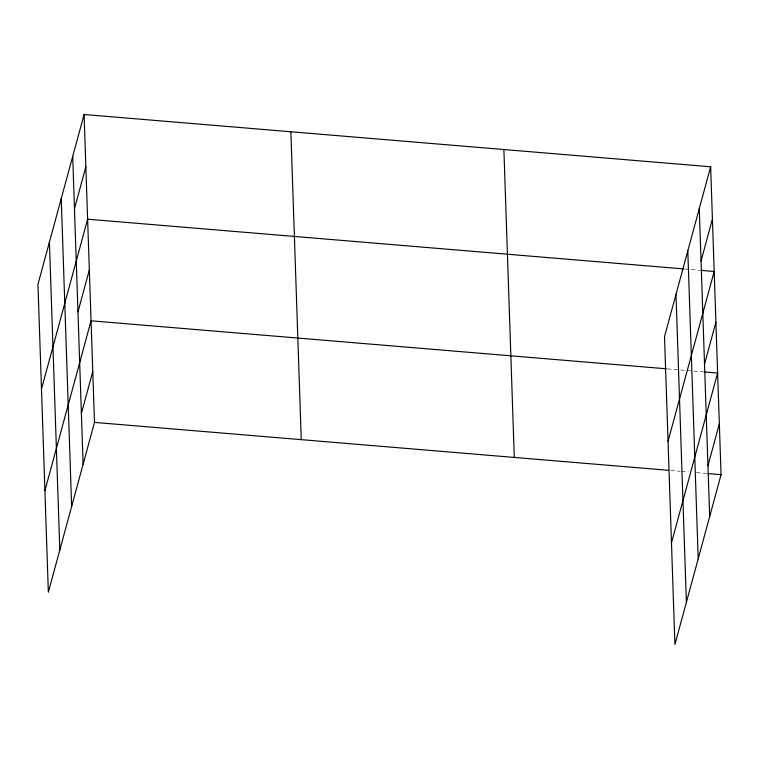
<?xml version="1.0" encoding="UTF-8"?>
<svg xmlns="http://www.w3.org/2000/svg" width="759" height="759" viewBox="0 0 759 759"><rect width="100%" height="100%" fill="white"/><g stroke="black" fill="none" stroke-linecap="round" stroke-linejoin="round"><path stroke-width="0.57" stroke-dasharray="3.79 2.85" d="M684.979 269.028L700.168 270.289M667.389 368.883L703.602 371.901M670.823 470.485L680.168 471.263M681.335 471.367L688.337 471.946M696.515 472.629L707.027 473.512"/><path stroke-width="1.14" d="M84.088 114.505L37.95 284.321L48.348 592.219L94.486 422.402L84.088 114.505L710.652 166.781L721.05 474.679L674.912 644.495L664.514 336.598L710.652 166.781M74.477 208.725L85.852 166.847M41.489 389.006L87.627 219.19L683.812 268.933M77.968 311.864L89.344 269.995M44.914 490.618L91.061 320.801L666.222 368.779M81.393 413.475L92.769 371.597M701.041 260.992L712.416 219.123M668.043 441.283L714.191 271.466L701.335 270.394M704.523 364.14L715.898 322.271M671.478 542.894L717.616 373.067L704.769 371.995M707.957 465.751L719.333 423.873M94.486 422.402L668.48 470.295M708.204 473.607L721.05 474.679M699.276 208.649L709.674 516.556M687.806 250.868L698.204 558.776M675.984 294.378L686.383 602.276M503.881 149.523L514.289 457.43M290.858 131.753L301.257 439.651M72.712 156.373L83.11 464.28M61.242 198.602L71.64 506.5M49.42 242.102L59.819 550"/></g></svg>
